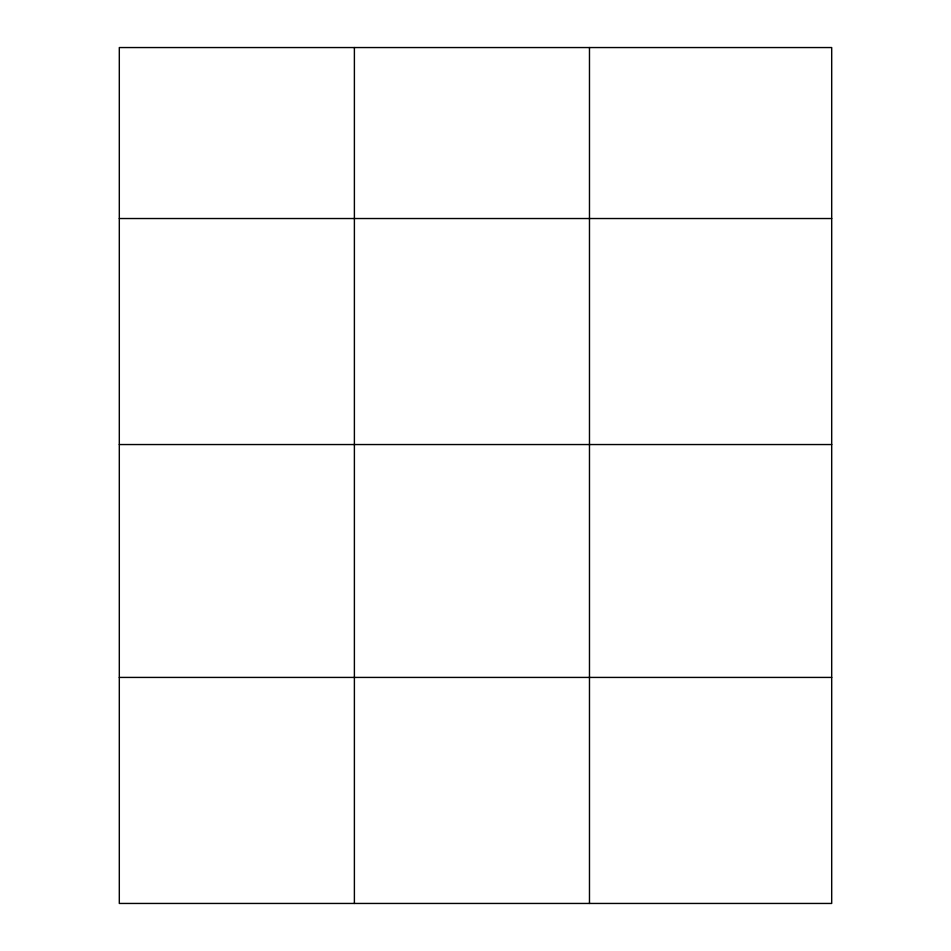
<?xml version="1.0" encoding="UTF-8"?>
<svg xmlns="http://www.w3.org/2000/svg" width="951" height="951" viewBox="0 0 951 951"><rect width="100%" height="100%" fill="white"/><g stroke="black" fill="none" stroke-linecap="round" stroke-linejoin="round"><path stroke-width="1.43" d="M831.697 444.545L831.697 47.55L119.303 47.55L119.303 903.45L831.697 903.45L831.697 444.545L119.303 444.545M119.303 218.528L831.697 218.528M119.303 677.421L831.697 677.421M589.477 47.55L589.477 903.45M354.39 47.55L354.39 903.45"/></g></svg>
